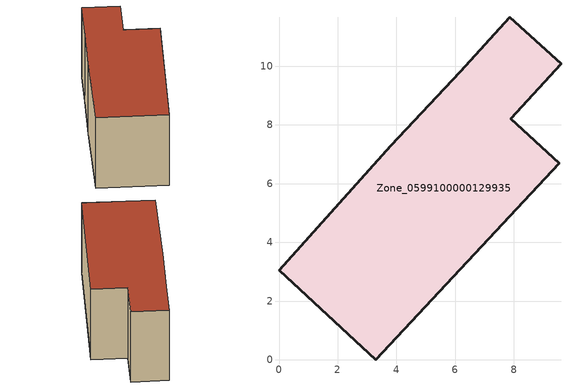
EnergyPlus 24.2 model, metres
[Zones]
Zone_0599100000129935
 floor ground (C_G): 9.55,6.69 3.3,0 0,3.04 3.81,7.28 6.17,9.81 7.87,11.66 9.6,10.07 7.9,8.21 z0
 wall outside (C_F): 7.9,8.21 9.6,10.07 7.87,11.66 6.17,9.81 3.81,7.28 0,3.04 3.3,0 9.55,6.69 7.9,8.21 z0:5.25
 roof outside (C_R): 3.3,0 9.55,6.69 7.9,8.21 9.6,10.07 7.87,11.66 6.17,9.81 3.81,7.28 0,3.04 z5.25
[BUILDING]
Pand.0599100000129935: North Axis=0; Terrain=City; Loads Convergence Tolerance Value=0.04; Temperature Convergence Tolerance Value=0.4; Solar Distribution=FullExterior; Maximum Number of Warmup Days=25; Minimum Number of Warmup Days=1
[Site:Location]
Rotterdam.The.Hague.AP_ZH_NLD Design_Conditions: Latitude=51.96; Longitude=4.45; Time Zone=1; Elevation=-4.5
[SITE:GROUNDTEMPERATURE:BUILDINGSURFACE]
18, 18, 18, 18, 18, 18, 18, 18, 18, 18, 18, 18
[MATERIAL] Thermal Absorptance=0.9; Solar Absorptance=0.7; Visible Absorptance=0.7
Name | Roughness | Thickness | Conductivity | Density | Specific Heat
G.TI.1946 | MediumSmooth | 0.15 | 1 | 540 | 1210
F.TI.1946 | Rough | 0.3 | 0.857143 | 1920 | 840
R.TI.1946 | MediumRough | 0.2 | 0.1 | 1500 | 1000
[CONSTRUCTION]
C_G: G.TI.1946
C_F: F.TI.1946
C_R: R.TI.1946
[ZONE]
Zone_0599100000129935: Type=1; Multiplier=1; Ceiling Height=Autocalculate; Volume=Autocalculate; Floor Area=autocalculate; Part of Total Floor Area=Yes
[ZONEINFILTRATION:DESIGNFLOWRATE]
Infil_Zone_0599100000129935: Zone or ZoneList or Space or SpaceList=Zone_0599100000129935; Schedule=AlwaysOn; Design Flow Rate Calculation Method=Flow/Area; Flow Rate per Floor Area=0.003; Constant Term Coefficient=1; Temperature Term Coefficient=0; Velocity Term Coefficient=0; Velocity Squared Term Coefficient=0
[HVACTEMPLATE:ZONE:IDEALLOADSAIRSYSTEM]
Zone_0599100000129935: Maximum Heating Supply Air Temperature=50; Minimum Cooling Supply Air Temperature=13; Maximum Heating Supply Air Humidity Ratio=0.0156; Minimum Cooling Supply Air Humidity Ratio=0.0077; Heating Limit=NoLimit; Cooling Limit=NoLimit; Dehumidification Control Type=ConstantSensibleHeatRatio; Cooling Sensible Heat Ratio=0.7; Dehumidification Setpoint=60; Humidification Control Type=None; Humidification Setpoint=30; Outdoor Air Method=None; Outdoor Air Flow Rate per Person=0.00944; Outdoor Air Flow Rate per Zone Floor Area=0; Outdoor Air Flow Rate per Zone=0; Demand Controlled Ventilation Type=None; Outdoor Air Economizer Type=NoEconomizer; Heat Recovery Type=None; Sensible Heat Recovery Effectiveness=0.7; Latent Heat Recovery Effectiveness=0.65
[ZONECONTROL:THERMOSTAT]
ThermostatControl_Zone_0599100000129935: Zone or ZoneList=Zone_0599100000129935; Control Type Schedule=DualSetpointControlType; Control 1=Thermostat_Zone_0599100000129935; Temperature Difference Between Cutout And Setpoint=0
[THERMOSTATSETPOINT:DUALSETPOINT]
Thermostat_Zone_0599100000129935: Heating Setpoint Temperature Schedule=HeatingSetpoint_Zone_0599100000129935; Cooling Setpoint Temperature Schedule=CoolingSetpoint_Zone_0599100000129935
[SCHEDULE:COMPACT]
HeatingSetpoint_Zone_0599100000129935: Through: 12/31, For: AllDays, Until: 24:00, 21
CoolingSetpoint_Zone_0599100000129935: Through: 12/31, For: AllDays, Until: 24:00, 24
DualSetpointControlType: Through: 12/31, For: AllDays, Until: 24:00, 4
AlwaysOn: Through: 12/31, For: AllDays, Until: 24:00, 1
